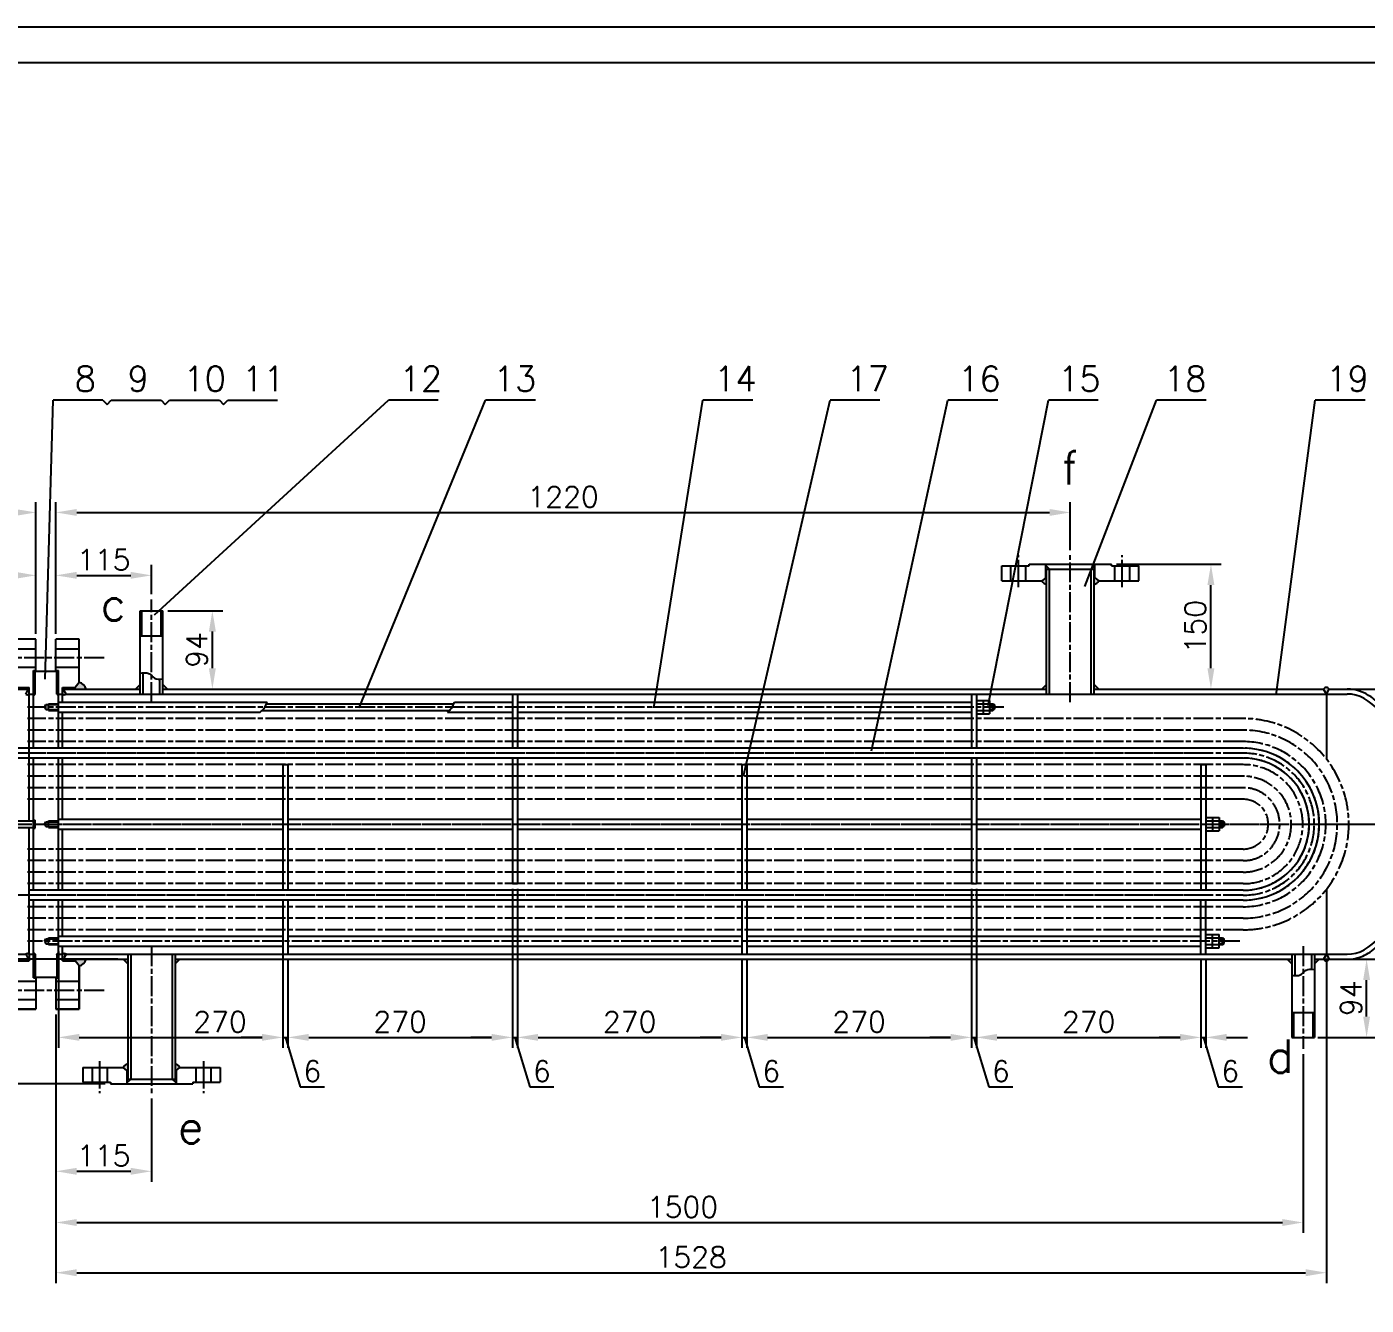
# Model space of a CAD drawing. Header units: millimetres. Extents: x 2215 to 13516, y 3399 to 7964.
# Drawn here: x 3057 to 4668, y 6427 to 7964 of the extents above; entities that cross this region are included whole.
import ezdxf

# ---------------------------------------------------------------- set-up
doc = ezdxf.new("R2010")
doc.units = ezdxf.units.MM
doc.linetypes.add('ACAD_ISO08W100', pattern=[36, 24, -3, 6, -3])
for name, color, linetype in [('中心线', 1, 'ACAD_ISO08W100'), ('实线', 6, 'Continuous'), ('文本', 4, 'Continuous'), ('标注', 3, 'Continuous')]:
    doc.layers.add(name, color=color, linetype=linetype)
doc.styles.get("Standard").update_dxf_attribs({"font": 'txt', "bigfont": 'gbcbig.shx'})
doc.dimstyles.new('ISO-25', dxfattribs={"dimtxt": 2.5, "dimasz": 2.5, "dimexe": 1.25, "dimexo": 0.625, "dimtad": 1, "dimtxsty": 'Standard', "dimcen": 2.5, "dimadec": 0, "dimazin": 0, "dimtfac": 1, "dimtmove": 0, "dimatfit": 3, "dimfxl": 0, "dimarcsym": 0})

# ---------------------------------------------------------------- blocks, each defined once
blk = doc.blocks.new('*D1')
at = {"layer": 'Defpoints', "color": 0}
for p in [(3092.1, 6783), (3207.1, 6682), (3207.1, 6588)]:
    blk.add_point(p, dxfattribs=at)
at = {"layer": '标注', "color": 3, "lineweight": -2}
for p, q in [((3092.1, 6776.7), (3092.1, 6575.5)), ((3207.1, 6675.7), (3207.1, 6575.5)), ((3117.1, 6588), (3182.1, 6588))]:
    blk.add_line(p, q, dxfattribs=at)
at = {"layer": '标注', "color": 3}
for points in [[(3117.1, 6592.1), (3117.1, 6583.8), (3092.1, 6588)], [(3182.1, 6592.1), (3182.1, 6583.8), (3207.1, 6588)]]:
    blk.add_solid(points, dxfattribs=at)
at = {"layer": '标注', "color": 4, "insert": (3149.6, 6606.7), "char_height": 25, "attachment_point": 5}
blk.add_mtext('115', dxfattribs=at)
blk = doc.blocks.new('*D2')
at = {"layer": 'Defpoints', "color": 0}
for p in [(3092.1, 6783), (4592.1, 6735.1), (4592.1, 6526.4)]:
    blk.add_point(p, dxfattribs=at)
at = {"layer": '标注', "color": 3, "lineweight": -2}
for p, q in [((3092.1, 6776.7), (3092.1, 6513.9)), ((4592.1, 6728.8), (4592.1, 6513.9)), ((3117.1, 6526.4), (4567.1, 6526.4))]:
    blk.add_line(p, q, dxfattribs=at)
at = {"layer": '标注', "color": 3}
for points in [[(3117.1, 6530.5), (3117.1, 6522.2), (3092.1, 6526.4)], [(4567.1, 6530.5), (4567.1, 6522.2), (4592.1, 6526.4)]]:
    blk.add_solid(points, dxfattribs=at)
at = {"layer": '标注', "color": 4, "insert": (3845.7, 6545.1), "char_height": 25, "attachment_point": 5}
blk.add_mtext('1500', dxfattribs=at)
blk = doc.blocks.new('*D3')
at = {"layer": 'Defpoints', "color": 0}
for p in [(3207.1, 7304.7), (3207.1, 7275.8), (3092.1, 7228)]:
    blk.add_point(p, dxfattribs=at)
at = {"layer": '标注', "color": 3, "lineweight": -2}
for p, q in [((3092.1, 7234.2), (3092.1, 7317.2)), ((3207.1, 7282.1), (3207.1, 7317.2)), ((3117.1, 7304.7), (3182.1, 7304.7))]:
    blk.add_line(p, q, dxfattribs=at)
at = {"layer": '标注', "color": 3}
for points in [[(3117.1, 7308.9), (3117.1, 7300.6), (3092.1, 7304.7)], [(3182.1, 7308.9), (3182.1, 7300.6), (3207.1, 7304.7)]]:
    blk.add_solid(points, dxfattribs=at)
at = {"layer": '标注', "color": 4, "insert": (3149.6, 7323.5), "char_height": 25, "attachment_point": 5}
blk.add_mtext('115', dxfattribs=at)
blk = doc.blocks.new('*D4')
at = {"layer": 'Defpoints', "color": 0}
for p in [(4312.1, 7380.4), (4312.1, 7329), (3092.1, 7228)]:
    blk.add_point(p, dxfattribs=at)
at = {"layer": '标注', "color": 3, "lineweight": -2}
for p, q in [((3092.1, 7234.2), (3092.1, 7392.9)), ((3117.1, 7380.4), (4287.1, 7380.4)), ((4312.1, 7335.2), (4312.1, 7392.9))]:
    blk.add_line(p, q, dxfattribs=at)
at = {"layer": '标注', "color": 3}
for points in [[(3117.1, 7384.5), (3117.1, 7376.2), (3092.1, 7380.4)], [(4287.1, 7384.5), (4287.1, 7376.2), (4312.1, 7380.4)]]:
    blk.add_solid(points, dxfattribs=at)
at = {"layer": '标注', "color": 4, "insert": (3702.1, 7399.1), "char_height": 25, "attachment_point": 5}
blk.add_mtext('1220', dxfattribs=at)
blk = doc.blocks.new('*D5')
at = {"layer": 'Defpoints', "color": 0}
for p in [(4620.1, 6849), (3092.1, 6776.7), (4620.1, 6466)]:
    blk.add_point(p, dxfattribs=at)
at = {"layer": '标注', "color": 3, "lineweight": -2}
for p, q in [((4620.1, 6842.7), (4620.1, 6453.5)), ((3092.1, 6770.5), (3092.1, 6453.5)), ((3117.1, 6466), (4595.1, 6466))]:
    blk.add_line(p, q, dxfattribs=at)
at = {"layer": '标注', "color": 3}
for points in [[(3117.1, 6470.2), (3117.1, 6461.8), (3092.1, 6466)], [(4595.1, 6470.2), (4595.1, 6461.8), (4620.1, 6466)]]:
    blk.add_solid(points, dxfattribs=at)
at = {"layer": '标注', "color": 4, "insert": (3856.1, 6484.8), "char_height": 25, "attachment_point": 5}
blk.add_mtext('1528', dxfattribs=at)
blk = doc.blocks.new('*D6')
at = {"layer": 'Defpoints', "color": 0}
for p in [(3095.1, 6858.6), (3365.1, 6858.6), (3365.1, 6749)]:
    blk.add_point(p, dxfattribs=at)
at = {"layer": '标注', "color": 3, "lineweight": -2}
for p, q in [((3095.1, 6852.4), (3095.1, 6736.5)), ((3365.1, 6852.4), (3365.1, 6736.5)), ((3120.1, 6749), (3340.1, 6749))]:
    blk.add_line(p, q, dxfattribs=at)
at = {"layer": '标注', "color": 3}
for points in [[(3120.1, 6753.2), (3120.1, 6744.9), (3095.1, 6749)], [(3340.1, 6753.2), (3340.1, 6744.9), (3365.1, 6749)]]:
    blk.add_solid(points, dxfattribs=at)
at = {"layer": '标注', "color": 4, "insert": (3289.4, 6767.8), "char_height": 25, "attachment_point": 5}
blk.add_mtext('270', dxfattribs=at)
blk = doc.blocks.new('*D7')
at = {"layer": 'Defpoints', "color": 0}
for p in [(3365.1, 6858.6), (3371.1, 6849), (3371.1, 6749)]:
    blk.add_point(p, dxfattribs=at)
at = {"layer": '标注', "color": 3, "lineweight": -2}
for p, q in [((3365.1, 6852.4), (3365.1, 6736.5)), ((3371.1, 6842.7), (3371.1, 6736.5)), ((3340.1, 6749), (3315.1, 6749)), ((3365.1, 6749), (3371.1, 6749)), ((3365.1, 6749), (3371.1, 6749)), ((3368.1, 6749), (3385.9, 6689.7)), ((3396.1, 6749), (3421.1, 6749)), ((3385.9, 6689.7), (3415.1, 6689.7))]:
    blk.add_line(p, q, dxfattribs=at)
at = {"layer": '标注', "color": 3}
for points in [[(3340.1, 6753.2), (3340.1, 6744.9), (3365.1, 6749)], [(3396.1, 6753.2), (3396.1, 6744.9), (3371.1, 6749)]]:
    blk.add_solid(points, dxfattribs=at)
at = {"layer": '标注', "color": 4, "insert": (3400.5, 6708.4), "char_height": 25, "attachment_point": 5}
blk.add_mtext('6', dxfattribs=at)
blk = doc.blocks.new('*D8')
at = {"layer": 'Defpoints', "color": 0}
for p in [(3641.1, 6933.9), (3371.1, 6849), (3641.1, 6749)]:
    blk.add_point(p, dxfattribs=at)
at = {"layer": '标注', "color": 3, "lineweight": -2}
for p, q in [((3641.1, 6927.7), (3641.1, 6736.5)), ((3371.1, 6842.7), (3371.1, 6736.5)), ((3396.1, 6749), (3616.1, 6749))]:
    blk.add_line(p, q, dxfattribs=at)
at = {"layer": '标注', "color": 3}
for points in [[(3396.1, 6753.2), (3396.1, 6744.9), (3371.1, 6749)], [(3616.1, 6753.2), (3616.1, 6744.9), (3641.1, 6749)]]:
    blk.add_solid(points, dxfattribs=at)
at = {"layer": '标注', "color": 4, "insert": (3506.1, 6767.8), "char_height": 25, "attachment_point": 5}
blk.add_mtext('270', dxfattribs=at)
blk = doc.blocks.new('*D9')
at = {"layer": 'Defpoints', "color": 0}
for p in [(3641.1, 6933.9), (3647.1, 6933.9), (3647.1, 6749)]:
    blk.add_point(p, dxfattribs=at)
at = {"layer": '标注', "color": 3, "lineweight": -2}
for p, q in [((3641.1, 6927.7), (3641.1, 6736.5)), ((3647.1, 6927.7), (3647.1, 6736.5)), ((3616.1, 6749), (3591.1, 6749)), ((3641.1, 6749), (3647.1, 6749)), ((3641.1, 6749), (3647.1, 6749)), ((3644.1, 6749), (3661.9, 6689.7)), ((3672.1, 6749), (3697.1, 6749)), ((3661.9, 6689.7), (3691.1, 6689.7))]:
    blk.add_line(p, q, dxfattribs=at)
at = {"layer": '标注', "color": 3}
for points in [[(3616.1, 6753.2), (3616.1, 6744.9), (3641.1, 6749)], [(3672.1, 6753.2), (3672.1, 6744.9), (3647.1, 6749)]]:
    blk.add_solid(points, dxfattribs=at)
at = {"layer": '标注', "color": 4, "insert": (3676.5, 6708.4), "char_height": 25, "attachment_point": 5}
blk.add_mtext('6', dxfattribs=at)
blk = doc.blocks.new('*D10')
at = {"layer": 'Defpoints', "color": 0}
for p in [(3647.1, 6933.9), (3917.1, 6849), (3917.1, 6749)]:
    blk.add_point(p, dxfattribs=at)
at = {"layer": '标注', "color": 3, "lineweight": -2}
for p, q in [((3647.1, 6927.7), (3647.1, 6736.5)), ((3917.1, 6842.7), (3917.1, 6736.5)), ((3672.1, 6749), (3892.1, 6749))]:
    blk.add_line(p, q, dxfattribs=at)
at = {"layer": '标注', "color": 3}
for points in [[(3672.1, 6753.2), (3672.1, 6744.9), (3647.1, 6749)], [(3892.1, 6753.2), (3892.1, 6744.9), (3917.1, 6749)]]:
    blk.add_solid(points, dxfattribs=at)
at = {"layer": '标注', "color": 4, "insert": (3782.1, 6767.8), "char_height": 25, "attachment_point": 5}
blk.add_mtext('270', dxfattribs=at)
blk = doc.blocks.new('*D11')
at = {"layer": 'Defpoints', "color": 0}
for p in [(3917.1, 6849), (3923.1, 6849), (3923.1, 6749)]:
    blk.add_point(p, dxfattribs=at)
at = {"layer": '标注', "color": 3, "lineweight": -2}
for p, q in [((3917.1, 6842.7), (3917.1, 6736.5)), ((3923.1, 6842.7), (3923.1, 6736.5)), ((3892.1, 6749), (3867.1, 6749)), ((3917.1, 6749), (3923.1, 6749)), ((3917.1, 6749), (3923.1, 6749)), ((3920.1, 6749), (3937.9, 6689.7)), ((3948.1, 6749), (3973.1, 6749)), ((3937.9, 6689.7), (3967.1, 6689.7))]:
    blk.add_line(p, q, dxfattribs=at)
at = {"layer": '标注', "color": 3}
for points in [[(3892.1, 6753.2), (3892.1, 6744.9), (3917.1, 6749)], [(3948.1, 6753.2), (3948.1, 6744.9), (3923.1, 6749)]]:
    blk.add_solid(points, dxfattribs=at)
at = {"layer": '标注', "color": 4, "insert": (3952.5, 6708.4), "char_height": 25, "attachment_point": 5}
blk.add_mtext('6', dxfattribs=at)
blk = doc.blocks.new('*D12')
at = {"layer": 'Defpoints', "color": 0}
for p in [(4193.1, 6933.9), (3923.1, 6849), (4193.1, 6749)]:
    blk.add_point(p, dxfattribs=at)
at = {"layer": '标注', "color": 3, "lineweight": -2}
for p, q in [((4193.1, 6927.7), (4193.1, 6736.5)), ((3923.1, 6842.7), (3923.1, 6736.5)), ((3948.1, 6749), (4168.1, 6749))]:
    blk.add_line(p, q, dxfattribs=at)
at = {"layer": '标注', "color": 3}
for points in [[(3948.1, 6753.2), (3948.1, 6744.9), (3923.1, 6749)], [(4168.1, 6753.2), (4168.1, 6744.9), (4193.1, 6749)]]:
    blk.add_solid(points, dxfattribs=at)
at = {"layer": '标注', "color": 4, "insert": (4058.1, 6767.8), "char_height": 25, "attachment_point": 5}
blk.add_mtext('270', dxfattribs=at)
blk = doc.blocks.new('*D13')
at = {"layer": 'Defpoints', "color": 0}
for p in [(4193.1, 6933.9), (4199.1, 6933.9), (4199.1, 6749)]:
    blk.add_point(p, dxfattribs=at)
at = {"layer": '标注', "color": 3, "lineweight": -2}
for p, q in [((4193.1, 6927.7), (4193.1, 6736.5)), ((4199.1, 6927.7), (4199.1, 6736.5)), ((4168.1, 6749), (4143.1, 6749)), ((4193.1, 6749), (4199.1, 6749)), ((4193.1, 6749), (4199.1, 6749)), ((4196.1, 6749), (4213.9, 6689.7)), ((4224.1, 6749), (4249.1, 6749)), ((4213.9, 6689.7), (4243.1, 6689.7))]:
    blk.add_line(p, q, dxfattribs=at)
at = {"layer": '标注', "color": 3}
for points in [[(4168.1, 6753.2), (4168.1, 6744.9), (4193.1, 6749)], [(4224.1, 6753.2), (4224.1, 6744.9), (4199.1, 6749)]]:
    blk.add_solid(points, dxfattribs=at)
at = {"layer": '标注', "color": 4, "insert": (4228.5, 6708.4), "char_height": 25, "attachment_point": 5}
blk.add_mtext('6', dxfattribs=at)
blk = doc.blocks.new('*D14')
at = {"layer": 'Defpoints', "color": 0}
for p in [(4199.1, 6933.9), (4469.1, 6849), (4469.1, 6749)]:
    blk.add_point(p, dxfattribs=at)
at = {"layer": '标注', "color": 3, "lineweight": -2}
for p, q in [((4199.1, 6927.7), (4199.1, 6736.5)), ((4469.1, 6842.7), (4469.1, 6736.5)), ((4224.1, 6749), (4444.1, 6749))]:
    blk.add_line(p, q, dxfattribs=at)
at = {"layer": '标注', "color": 3}
for points in [[(4224.1, 6753.2), (4224.1, 6744.9), (4199.1, 6749)], [(4444.1, 6753.2), (4444.1, 6744.9), (4469.1, 6749)]]:
    blk.add_solid(points, dxfattribs=at)
at = {"layer": '标注', "color": 4, "insert": (4334.1, 6767.8), "char_height": 25, "attachment_point": 5}
blk.add_mtext('270', dxfattribs=at)
blk = doc.blocks.new('*D15')
at = {"layer": 'Defpoints', "color": 0}
for p in [(4469.1, 6849), (4475.1, 6849), (4475.1, 6749)]:
    blk.add_point(p, dxfattribs=at)
at = {"layer": '标注', "color": 3, "lineweight": -2}
for p, q in [((4469.1, 6842.7), (4469.1, 6736.5)), ((4475.1, 6842.7), (4475.1, 6736.5)), ((4444.1, 6749), (4419.1, 6749)), ((4469.1, 6749), (4475.1, 6749)), ((4469.1, 6749), (4475.1, 6749)), ((4472.1, 6749), (4489.9, 6689.7)), ((4500.1, 6749), (4525.1, 6749)), ((4489.9, 6689.7), (4519.1, 6689.7))]:
    blk.add_line(p, q, dxfattribs=at)
at = {"layer": '标注', "color": 3}
for points in [[(4444.1, 6753.2), (4444.1, 6744.9), (4469.1, 6749)], [(4500.1, 6753.2), (4500.1, 6744.9), (4475.1, 6749)]]:
    blk.add_solid(points, dxfattribs=at)
at = {"layer": '标注', "color": 4, "insert": (4504.5, 6708.4), "char_height": 25, "attachment_point": 5}
blk.add_mtext('6', dxfattribs=at)
blk = doc.blocks.new('*D16')
at = {"layer": 'Defpoints', "color": 0}
for p in [(4361.6, 7318), (4481.2, 7318), (4340.6, 7168)]:
    blk.add_point(p, dxfattribs=at)
at = {"layer": '标注', "color": 3, "lineweight": -2}
for p, q in [((4367.8, 7318), (4493.7, 7318)), ((4481.2, 7193), (4481.2, 7293)), ((4346.8, 7168), (4493.7, 7168))]:
    blk.add_line(p, q, dxfattribs=at)
at = {"layer": '标注', "color": 3}
for points in [[(4477, 7293), (4485.4, 7293), (4481.2, 7318)], [(4477, 7193), (4485.4, 7193), (4481.2, 7168)]]:
    blk.add_solid(points, dxfattribs=at)
at = {"layer": '标注', "color": 4, "insert": (4462.4, 7243), "char_height": 25, "attachment_point": 5, "rotation": 90}
blk.add_mtext('150', dxfattribs=at)
blk = doc.blocks.new('*D17')
at = {"layer": 'Defpoints', "color": 0}
for p in [(3172.9, 6843), (3018, 6693), (3157.6, 6693)]:
    blk.add_point(p, dxfattribs=at)
at = {"layer": '标注', "color": 3, "lineweight": -2}
for p, q in [((3166.7, 6843), (3005.5, 6843)), ((3018, 6818), (3018, 6718)), ((3151.3, 6693), (3005.5, 6693))]:
    blk.add_line(p, q, dxfattribs=at)
at = {"layer": '标注', "color": 3}
for points in [[(3013.9, 6818), (3022.2, 6818), (3018, 6843)], [(3013.9, 6718), (3022.2, 6718), (3018, 6693)]]:
    blk.add_solid(points, dxfattribs=at)
at = {"layer": '标注', "color": 4, "insert": (2999.3, 6768), "char_height": 25, "attachment_point": 5, "rotation": 90}
blk.add_mtext('150', dxfattribs=at)
blk = doc.blocks.new('*D18')
at = {"layer": 'Defpoints', "color": 0}
for p in [(3220.6, 7262), (3280.3, 7262), (3220.6, 7168)]:
    blk.add_point(p, dxfattribs=at)
at = {"layer": '标注', "color": 3, "lineweight": -2}
for p, q in [((3226.8, 7262), (3292.8, 7262)), ((3280.3, 7193), (3280.3, 7237)), ((3226.8, 7168), (3292.8, 7168))]:
    blk.add_line(p, q, dxfattribs=at)
at = {"layer": '标注', "color": 3}
for points in [[(3276.1, 7237), (3284.5, 7237), (3280.3, 7262)], [(3276.1, 7193), (3284.5, 7193), (3280.3, 7168)]]:
    blk.add_solid(points, dxfattribs=at)
at = {"layer": '标注', "color": 4, "insert": (3261.5, 7215), "char_height": 25, "attachment_point": 5, "rotation": 90}
blk.add_mtext('94', dxfattribs=at)
blk = doc.blocks.new('*D19')
at = {"layer": 'Defpoints', "color": 0}
for p in [(4611.2, 6843), (4668.4, 6843), (4603.6, 6749)]:
    blk.add_point(p, dxfattribs=at)
at = {"layer": '标注', "color": 3, "lineweight": -2}
for p, q in [((4617.5, 6843), (4680.9, 6843)), ((4668.4, 6774), (4668.4, 6818)), ((4609.8, 6749), (4680.9, 6749))]:
    blk.add_line(p, q, dxfattribs=at)
at = {"layer": '标注', "color": 3}
for points in [[(4664.3, 6818), (4672.6, 6818), (4668.4, 6843)], [(4664.3, 6774), (4672.6, 6774), (4668.4, 6749)]]:
    blk.add_solid(points, dxfattribs=at)
at = {"layer": '标注', "color": 4, "insert": (4649.7, 6796), "char_height": 25, "attachment_point": 5, "rotation": 90}
blk.add_mtext('94', dxfattribs=at)
blk = doc.blocks.new('*D20')
at = {"layer": 'Defpoints', "color": 0}
for p in [(2960.1, 7304.7), (3068.1, 7228), (2960.1, 7168)]:
    blk.add_point(p, dxfattribs=at)
at = {"layer": '标注', "color": 3, "lineweight": -2}
for p, q in [((2960.1, 7174.2), (2960.1, 7317.2)), ((3068.1, 7234.2), (3068.1, 7317.2)), ((3043.1, 7304.7), (2985.1, 7304.7))]:
    blk.add_line(p, q, dxfattribs=at)
at = {"layer": '标注', "color": 3}
for points in [[(2985.1, 7308.9), (2985.1, 7300.6), (2960.1, 7304.7)], [(3043.1, 7308.9), (3043.1, 7300.6), (3068.1, 7304.7)]]:
    blk.add_solid(points, dxfattribs=at)
at = {"layer": '标注', "color": 4, "insert": (3014.1, 7323.5), "char_height": 25, "attachment_point": 5}
blk.add_mtext('108', dxfattribs=at)
blk = doc.blocks.new('*D21')
at = {"layer": 'Defpoints', "color": 0}
for p in [(2860.1, 7380.4), (3068.1, 7228), (2860.1, 7145)]:
    blk.add_point(p, dxfattribs=at)
at = {"layer": '标注', "color": 3, "lineweight": -2}
for p, q in [((2860.1, 7151.2), (2860.1, 7392.9)), ((3043.1, 7380.4), (2885.1, 7380.4)), ((3068.1, 7234.2), (3068.1, 7392.9))]:
    blk.add_line(p, q, dxfattribs=at)
at = {"layer": '标注', "color": 3}
for points in [[(2885.1, 7384.5), (2885.1, 7376.2), (2860.1, 7380.4)], [(3043.1, 7384.5), (3043.1, 7376.2), (3068.1, 7380.4)]]:
    blk.add_solid(points, dxfattribs=at)
at = {"layer": '标注', "color": 4, "insert": (2964.1, 7399.1), "char_height": 25, "attachment_point": 5}
blk.add_mtext('208', dxfattribs=at)
blk = doc.blocks.new('*D24')
at = {"layer": 'Defpoints', "color": 0}
for p in [(4616.6, 7168), (4839, 7168), (4616.6, 6843)]:
    blk.add_point(p, dxfattribs=at)
at = {"layer": '标注', "color": 3, "lineweight": -2}
for p, q in [((4622.9, 7168), (4851.5, 7168)), ((4839, 6868), (4839, 7143)), ((4622.9, 6843), (4851.5, 6843))]:
    blk.add_line(p, q, dxfattribs=at)
at = {"layer": '标注', "color": 3}
for points in [[(4834.8, 7143), (4843.1, 7143), (4839, 7168)], [(4834.8, 6868), (4843.1, 6868), (4839, 6843)]]:
    blk.add_solid(points, dxfattribs=at)
at = {"layer": '标注', "color": 4, "insert": (4820.2, 7005.5), "char_height": 25, "attachment_point": 5, "rotation": 90}
blk.add_mtext('%%c325x6', dxfattribs=at)

msp = doc.modelspace()

# ---------------------------------------------------------------- hatches: boundary and pattern name
at = {"layer": '实线'}
h = msp.add_hatch(color=7, dxfattribs=at)
h.paths.add_polyline_path([(4282.586, 7316.47), (4282.586, 7311.97), (4287.086, 7311.97)])
h.paths.add_polyline_path([(4341.586, 7316.47), (4337.086, 7311.97), (4341.586, 7311.97)])
h = msp.add_hatch(color=7, dxfattribs=at)
h.paths.add_polyline_path([(4283.586, 7301.887), (4282.586, 7301.887), (4277.919, 7297.97, 0.21953224), (4283.586, 7293.784)])
h.paths.add_polyline_path([(4340.586, 7293.784, 0.21953224), (4346.254, 7297.97), (4341.586, 7301.887), (4340.586, 7301.887)])
h = msp.add_hatch(dxfattribs=at)
h.set_pattern_fill('ANSI37', style=0)
h.set_pattern_definition([(45, (-1107.143, 5103.0315), (-2.245064, 2.245064), []), (135, (-1107.143, 5103.0315), (-2.245064, -2.245064), [])])
h.paths.add_polyline_path([(3067.086, 7189.47), (3065.086, 7189.47), (3065.086, 7161.97), (3067.086, 7161.97)])
h.paths.add_polyline_path([(3095.086, 7189.47), (3093.086, 7189.47), (3093.086, 7161.97), (3095.086, 7161.97)])
h = msp.add_hatch(color=7, dxfattribs=at)
h.paths.add_polyline_path([(3040.086, 7175.929, 0.27644469), (3031.545, 7167.97), (3045.086, 7167.97), (3045.086, 7169.97)])
h.paths.add_polyline_path([(3128.628, 7167.97, 0.27644469), (3120.086, 7175.929), (3115.086, 7169.97), (3115.086, 7167.97)])
h.paths.add_polyline_path([(3040.086, 6835.012), (3045.086, 6840.97), (3045.086, 6842.97), (3031.545, 6842.97, 0.27644469)])
h.paths.add_polyline_path([(3115.086, 6842.97), (3115.086, 6840.97), (3120.086, 6835.012, 0.27644469), (3128.628, 6842.97)])
h = msp.add_hatch(color=7, dxfattribs=at)
h.paths.add_polyline_path([(3187.93, 7167.97), (3193.586, 7167.97), (3193.586, 7173.627)])
h.paths.add_polyline_path([(3226.243, 7167.97), (3220.586, 7173.627), (3220.586, 7167.97)])
h = msp.add_hatch(color=7, dxfattribs=at)
h.paths.add_polyline_path([(4283.586, 7167.97), (4277.93, 7167.97), (4283.586, 7173.627)])
h.paths.add_polyline_path([(4346.243, 7167.97), (4340.586, 7167.97), (4340.586, 7173.627)])
h = msp.add_hatch(color=7, dxfattribs=at)
h.paths.add_polyline_path([(4623.55, 7167.97), (4623.311, 7167.97, 0.56477012), (4616.622, 7167.97), (4620.086, 7161.97)])
h.paths.add_polyline_path([(4620.086, 6848.97), (4616.622, 6842.97, 0.58529283), (4623.429, 6843.181)])
h = msp.add_hatch(color=7, dxfattribs=at)
h.paths.add_polyline_path([(3060.086, 7167.97), (3058.086, 7167.97), (3058.086, 7165.97), (3055.777, 7161.97, 0.4280202), (3060.086, 7161.97)])
h.paths.add_polyline_path([(3102.086, 7165.97), (3102.086, 7167.97), (3100.086, 7167.97), (3100.086, 7161.97, 0.42585513), (3104.396, 7161.97)])
h = msp.add_hatch(dxfattribs=at)
h.set_pattern_fill('ANSI37', scale=0.5, style=0)
h.paths.add_polyline_path([(3067.086, 7010.47), (3065.086, 7010.47), (3065.086, 7005.47), (3067.086, 7005.47)])
h.paths.add_polyline_path([(3067.086, 7010.47), (3065.086, 7010.47), (3065.086, 7005.47), (3067.086, 7005.47)])
h.paths.add_polyline_path([(3067.086, 7005.47), (3065.086, 7005.47), (3065.086, 7001.47), (3065.086, 7000.47), (3067.086, 7000.47)])
h = msp.add_hatch(dxfattribs=at)
h.set_pattern_fill('ANSI37', scale=0.5, style=0)
h.paths.add_polyline_path([(3067.086, 7010.47), (3065.086, 7010.47), (3065.086, 7005.47), (3067.086, 7005.47)])
h = msp.add_hatch(color=7, dxfattribs=at)
h.paths.add_polyline_path([(3060.086, 6842.97), (3058.086, 6842.97), (3058.086, 6844.97), (3055.777, 6848.97, -0.4280202), (3060.086, 6848.97)])
h.paths.add_polyline_path([(3102.086, 6844.97), (3102.086, 6842.97), (3100.086, 6842.97), (3100.086, 6848.97, -0.42585513), (3104.396, 6848.97)])
h = msp.add_hatch(dxfattribs=at)
h.set_pattern_fill('ANSI37', style=0)
h.set_pattern_definition([(315, (-1107.143, 8907.9095), (-2.245064, -2.245064), []), (225, (-1107.143, 8907.9095), (-2.245064, 2.245064), [])])
h.paths.add_polyline_path([(3067.086, 6821.47), (3065.086, 6821.47), (3065.086, 6848.97), (3067.086, 6848.97)])
h.paths.add_polyline_path([(3095.086, 6821.47), (3093.086, 6821.47), (3093.086, 6848.97), (3095.086, 6848.97)])
h = msp.add_hatch(color=7, dxfattribs=at)
h.paths.add_polyline_path([(3178.586, 6837.314), (3178.586, 6842.97), (3172.93, 6842.97)])
h.paths.add_polyline_path([(3235.586, 6837.314), (3241.243, 6842.97), (3235.586, 6842.97)])
h = msp.add_hatch(color=7, dxfattribs=at)
h.paths.add_polyline_path([(4578.586, 6837.314), (4572.93, 6842.97), (4578.586, 6842.97)])
h.paths.add_polyline_path([(4605.586, 6837.314), (4605.586, 6842.97), (4611.243, 6842.97)])
h = msp.add_hatch(color=7, dxfattribs=at)
h.paths.add_polyline_path([(3178.586, 6717.157, 0.21953224), (3172.919, 6712.97), (3177.586, 6709.054), (3178.586, 6709.054)])
h.paths.add_polyline_path([(3235.586, 6717.157), (3235.586, 6709.054), (3236.586, 6709.054), (3241.254, 6712.97, 0.21953224)])
h = msp.add_hatch(color=7, dxfattribs=at)
h.paths.add_polyline_path([(3182.086, 6698.97), (3177.586, 6698.97), (3177.586, 6694.47)])
h.paths.add_polyline_path([(3236.586, 6698.97), (3232.086, 6698.97), (3236.586, 6694.47)])

# ---------------------------------------------------------------- linework, layer by layer
at = {"layer": '中心线', "color": 7}
for p, q in [((4249.586, 7290.406), (4249.586, 7328.954)), ((4312.086, 7152.33), (4312.086, 7328.954)), ((4374.586, 7290.406), (4374.586, 7328.954)), ((3207.086, 7152.33), (3207.086, 7275.848)), ((3150.121, 7205.47), (3007.822, 7205.47)), ((4232.062, 7146.33), (3058.086, 7146.33)), ((4520.086, 7132.47), (3058.086, 7132.47)), ((4520.086, 7118.61), (3058.086, 7118.61)), ((4520.086, 7118.61), (3058.086, 7118.61)), ((4520.086, 7104.75), (3058.086, 7104.75)), ((4473.122, 7090.89), (3011.122, 7090.89)), ((4520.086, 7090.89), (3058.086, 7090.89)), ((4520.086, 7077.03), (3058.086, 7077.03)), ((4520.086, 7063.17), (3058.086, 7063.17)), ((4520.086, 7049.31), (3058.086, 7049.31)), ((4520.086, 7035.45), (3058.086, 7035.45)), ((2884.094, 7005.47), (4725.552, 7005.47)), ((2931.058, 7005.47), (4772.516, 7005.47)), ((4520.086, 6975.49), (3058.086, 6975.49)), ((4520.086, 6961.63), (3058.086, 6961.63)), ((4520.086, 6947.77), (3058.086, 6947.77)), ((4520.086, 6947.77), (3058.086, 6947.77)), ((4520.086, 6933.91), (3058.086, 6933.91)), ((4473.122, 6920.05), (3011.122, 6920.05)), ((4520.086, 6920.05), (3058.086, 6920.05)), ((4520.086, 6906.19), (3058.086, 6906.19)), ((4520.086, 6906.19), (3058.086, 6906.19)), ((4520.086, 6892.33), (3058.086, 6892.33)), ((4520.086, 6892.33), (3058.086, 6892.33)), ((4520.086, 6878.47), (3058.086, 6878.47)), ((4516.044, 6864.61), (3058.086, 6864.61)), ((3207.086, 6858.61), (3207.086, 6681.987)), ((4592.086, 6858.61), (4592.086, 6735.093)), ((3150.121, 6805.47), (3007.822, 6805.47)), ((3144.586, 6720.535), (3144.586, 6681.987)), ((3269.586, 6720.535), (3269.586, 6681.987))]:
    msp.add_line(p, q, dxfattribs=at)
for radius in [127, 113.14, 99.28, 91.42, 85.42, 79.42, 71.56, 57.7, 43.84, 29.98]:
    msp.add_arc((4520.086, 7005.47), radius, 270, 90, dxfattribs=at)
at = {"layer": '实线', "color": 7}
for p, q in [((4229.586, 7315.97), (4262.586, 7315.97)), ((4229.586, 7297.97), (4229.586, 7315.97)), ((4240.586, 7297.97), (4240.586, 7315.97)), ((4258.586, 7297.97), (4258.586, 7315.97)), ((4262.586, 7317.97), (4361.586, 7317.97)), ((4262.586, 7315.97), (4262.586, 7317.97)), ((4282.586, 7301.887), (4282.586, 7317.97)), ((4282.586, 7316.47), (4287.086, 7311.97)), ((4341.586, 7316.47), (4337.086, 7311.97)), ((4341.586, 7301.887), (4341.586, 7317.97)), ((4361.586, 7315.97), (4361.586, 7317.97)), ((4361.586, 7315.97), (4394.586, 7315.97)), ((4365.586, 7297.97), (4365.586, 7315.97)), ((4383.586, 7297.97), (4383.586, 7315.97)), ((4394.586, 7297.97), (4394.586, 7315.97)), ((4229.586, 7297.97), (4277.919, 7297.97)), ((4282.586, 7301.887), (4277.919, 7297.97)), ((4282.586, 7311.97), (4341.586, 7311.97)), ((4282.586, 7301.887), (4283.586, 7301.887)), ((4283.586, 7161.97), (4283.586, 7311.97)), ((4287.086, 7161.97), (4287.086, 7311.97)), ((4337.086, 7161.97), (4337.086, 7311.97)), ((4340.586, 7161.97), (4340.586, 7311.97)), ((4341.586, 7301.887), (4340.586, 7301.887)), ((4341.586, 7301.887), (4346.254, 7297.97)), ((4346.254, 7297.97), (4394.586, 7297.97)), ((3193.586, 7161.97), (3193.586, 7261.97)), ((3193.586, 7261.97), (3220.586, 7261.97)), ((3195.586, 7231.97), (3195.586, 7261.97)), ((3218.586, 7231.97), (3218.586, 7261.97)), ((3220.586, 7161.97), (3220.586, 7261.97)), ((3068.086, 7227.97), (3040.086, 7227.97)), ((3068.086, 7189.47), (3068.086, 7227.97)), ((3092.086, 7189.47), (3092.086, 7227.97)), ((3120.086, 7227.97), (3092.086, 7227.97)), ((3120.086, 7175.929), (3120.086, 7227.97)), ((3193.586, 7231.97), (3220.586, 7231.97)), ((3040.086, 7216.47), (3068.086, 7216.47)), ((3092.086, 7216.47), (3120.086, 7216.47)), ((3040.086, 7194.47), (3068.086, 7194.47)), ((3065.086, 7190.47), (3068.086, 7190.47)), ((3065.086, 7096.89), (3065.086, 7190.47)), ((3065.086, 7189.47), (3095.086, 7189.47)), ((3067.086, 7161.97), (3067.086, 7189.47)), ((3092.086, 7194.47), (3120.086, 7194.47)), ((3092.086, 7190.47), (3095.086, 7190.47)), ((3093.086, 7161.97), (3093.086, 7189.47)), ((3095.086, 7096.89), (3095.086, 7190.47)), ((3197.086, 7161.97), (3197.086, 7187.467)), ((3045.086, 7169.97), (3060.086, 7169.97)), ((3060.086, 7009.47), (3060.086, 7169.97)), ((3100.086, 7169.97), (3115.086, 7169.97)), ((3100.086, 7152.33), (3100.086, 7169.97)), ((3120.086, 7175.929), (3115.086, 7169.97)), ((3115.086, 7167.97), (3115.086, 7169.97)), ((3115.086, 7167.97), (3115.086, 7169.97)), ((3187.93, 7167.97), (3193.586, 7173.627)), ((3217.086, 7161.97), (3217.086, 7179.659)), ((3226.243, 7167.97), (3220.586, 7173.627)), ((4277.93, 7167.97), (4283.586, 7173.627)), ((4346.243, 7167.97), (4340.586, 7173.627)), ((2960.086, 7167.97), (3060.086, 7167.97)), ((3055.777, 7161.97), (3058.086, 7165.97)), ((3058.086, 7165.97), (3058.086, 7167.97)), ((3060.086, 7161.97), (3067.086, 7161.97)), ((3065.086, 7159.97), (3067.086, 7161.97)), ((3093.086, 7161.97), (3100.086, 7161.97)), ((3093.086, 7161.97), (3095.086, 7159.97)), ((3095.086, 7152.33), (3346.019, 7152.33)), ((3100.086, 7167.97), (3193.586, 7167.97)), ((3102.086, 7165.97), (3102.086, 7167.97)), ((3104.396, 7161.97), (3102.086, 7165.97)), ((3104.396, 7161.97), (4645.086, 7161.97)), ((3220.586, 7167.97), (4283.586, 7167.97)), ((3571.549, 7152.33), (3641.086, 7152.33)), ((3641.086, 7161.97), (3641.086, 7096.89)), ((3647.086, 7161.97), (3647.086, 7096.89)), ((3647.086, 7152.33), (4193.086, 7152.33)), ((4193.086, 7161.97), (4193.086, 7096.89)), ((4199.086, 7161.97), (4199.086, 7096.89)), ((4199.086, 7154.33), (4215.086, 7154.33)), ((4207.086, 7154.33), (4207.086, 7138.33)), ((4215.086, 7154.33), (4215.086, 7138.33)), ((4340.586, 7167.97), (4616.622, 7167.97)), ((4620.086, 7161.97), (4616.622, 7167.97)), ((4620.086, 7161.97), (4623.55, 7167.97)), ((4620.086, 7161.97), (4620.086, 7083.758)), ((4623.311, 7167.97), (4645.086, 7167.97)), ((3078.354, 7146.33), (3080.086, 7149.33)), ((3078.354, 7146.33), (3080.086, 7143.33)), ((3080.086, 7143.33), (3080.086, 7149.33)), ((3080.086, 7149.33), (3095.086, 7149.33)), ((3080.086, 7143.33), (3095.086, 7143.33)), ((3083.086, 7142.33), (3083.086, 7150.33)), ((3083.086, 7150.33), (3095.086, 7150.33)), ((3083.086, 7142.33), (3095.086, 7142.33)), ((3095.086, 7142.33), (3095.086, 7150.33)), ((3095.086, 7140.33), (3337.952, 7140.33)), ((3100.086, 7096.89), (3100.086, 7140.33)), ((3100.086, 7096.89), (3100.086, 7140.33)), ((3340.25, 7142.33), (3565.485, 7142.33)), ((3345.283, 7150.33), (3570.791, 7150.33)), ((3563.065, 7140.33), (3641.086, 7140.33)), ((3647.086, 7140.33), (4193.086, 7140.33)), ((4199.086, 7150.33), (4219.086, 7150.33)), ((4199.086, 7142.33), (4219.086, 7142.33)), ((4199.086, 7138.33), (4215.086, 7138.33)), ((4215.086, 7148.83), (4221.086, 7148.83)), ((4215.086, 7143.83), (4221.086, 7143.83)), ((4219.086, 7150.33), (4219.086, 7142.33)), ((4219.086, 7150.33), (4221.086, 7148.83)), ((4219.086, 7142.33), (4221.086, 7143.83)), ((4221.086, 7148.83), (4221.086, 7143.83)), ((4473.122, 7096.89), (3013.122, 7096.89)), ((4520.086, 7096.89), (3060.086, 7096.89)), ((4473.122, 7084.89), (3013.122, 7084.89)), ((4520.086, 7084.89), (3060.086, 7084.89)), ((3065.086, 7001.47), (3065.086, 7084.89)), ((3095.086, 6926.05), (3095.086, 7084.89)), ((3100.086, 7011.47), (3100.086, 7084.89)), ((3365.086, 7077.03), (3365.086, 6926.05)), ((3365.086, 7077.03), (3371.086, 7077.03)), ((3371.086, 7077.03), (3371.086, 6926.05)), ((3641.086, 7084.89), (3641.086, 6933.91)), ((3647.086, 7084.89), (3647.086, 6933.91)), ((3917.086, 7077.03), (3923.086, 7077.03)), ((3917.086, 7077.03), (3917.086, 6926.05)), ((3923.086, 7077.03), (3923.086, 6926.05)), ((4193.086, 7084.89), (4193.086, 6933.91)), ((4199.086, 7084.89), (4199.086, 6933.91)), ((4469.086, 7077.03), (4469.086, 6926.05)), ((4469.086, 7077.03), (4475.086, 7077.03)), ((4475.086, 7077.03), (4475.086, 6926.05)), ((2976.086, 7009.47), (3065.086, 7009.47)), ((3065.086, 7010.47), (3067.086, 7010.47)), ((3067.086, 7000.47), (3067.086, 7010.47)), ((3078.354, 7005.47), (3080.086, 7008.47)), ((3080.086, 7002.47), (3080.086, 7008.47)), ((3080.086, 7008.47), (3095.086, 7008.47)), ((3083.086, 7001.47), (3083.086, 7009.47)), ((3083.086, 7009.47), (3095.086, 7009.47)), ((3095.086, 7011.47), (3365.086, 7011.47)), ((3095.086, 7001.47), (3095.086, 7009.47)), ((3371.086, 7011.47), (3641.086, 7011.47)), ((3647.086, 7011.47), (3917.086, 7011.47)), ((3923.086, 7011.47), (4193.086, 7011.47)), ((4199.086, 7011.47), (4469.086, 7011.47)), ((4475.086, 7013.47), (4491.086, 7013.47)), ((4475.086, 7009.47), (4495.086, 7009.47)), ((4483.086, 7013.47), (4483.086, 6997.47)), ((4491.086, 7013.47), (4491.086, 6997.47)), ((4491.086, 7007.97), (4497.086, 7007.97)), ((4495.086, 7009.47), (4495.086, 7001.47)), ((4495.086, 7009.47), (4497.086, 7007.97)), ((4497.086, 7007.97), (4497.086, 7002.97)), ((2976.086, 7001.47), (3065.086, 7001.47)), ((3060.086, 6848.97), (3060.086, 7001.47)), ((3065.086, 6926.05), (3065.086, 7001.47)), ((3065.086, 7000.47), (3067.086, 7000.47)), ((3078.354, 7005.47), (3080.086, 7002.47)), ((3080.086, 7002.47), (3095.086, 7002.47)), ((3083.086, 7001.47), (3095.086, 7001.47)), ((3095.086, 6999.47), (3365.086, 6999.47)), ((3100.086, 6926.05), (3100.086, 6999.47)), ((3371.086, 6999.47), (3641.086, 6999.47)), ((3647.086, 6999.47), (3917.086, 6999.47)), ((3923.086, 6999.47), (4193.086, 6999.47)), ((4199.086, 6999.47), (4469.086, 6999.47)), ((4475.086, 7001.47), (4495.086, 7001.47)), ((4475.086, 6997.47), (4491.086, 6997.47)), ((4491.086, 7002.97), (4497.086, 7002.97)), ((4495.086, 7001.47), (4497.086, 7002.97)), ((3641.086, 6933.91), (3647.086, 6933.91)), ((4193.086, 6933.91), (4199.086, 6933.91)), ((4620.086, 6927.183), (4620.086, 6848.97)), ((3995.086, 6926.05), (3060.086, 6926.05)), ((3995.086, 6914.05), (3060.086, 6914.05)), ((3065.086, 6820.47), (3065.086, 6914.05)), ((3095.086, 6820.47), (3095.086, 6914.05)), ((3100.086, 6870.61), (3100.086, 6914.05)), ((3365.086, 6914.05), (3365.086, 6848.97)), ((3371.086, 6914.05), (3371.086, 6848.97)), ((3917.086, 6914.05), (3917.086, 6848.97)), ((3923.086, 6914.05), (3923.086, 6848.97)), ((4473.122, 6926.05), (3948.122, 6926.05)), ((4473.122, 6914.05), (3948.122, 6914.05)), ((4520.086, 6926.05), (3995.086, 6926.05)), ((4520.086, 6914.05), (3995.086, 6914.05)), ((4469.086, 6848.97), (4469.086, 6914.05)), ((4475.086, 6848.97), (4475.086, 6914.05)), ((3078.354, 6864.61), (3080.086, 6867.61)), ((3078.354, 6864.61), (3080.086, 6861.61)), ((3080.086, 6861.61), (3080.086, 6867.61)), ((3080.086, 6867.61), (3095.086, 6867.61)), ((3083.086, 6860.61), (3083.086, 6868.61)), ((3083.086, 6868.61), (3095.086, 6868.61)), ((3095.086, 6870.61), (3365.086, 6870.61)), ((3095.086, 6860.61), (3095.086, 6868.61)), ((3371.086, 6870.61), (3917.086, 6870.61)), ((3923.086, 6870.61), (4469.086, 6870.61)), ((4475.086, 6872.61), (4491.086, 6872.61)), ((4475.086, 6868.61), (4495.086, 6868.61)), ((4483.086, 6856.61), (4483.086, 6872.61)), ((4491.086, 6856.61), (4491.086, 6872.61)), ((4491.086, 6867.11), (4497.086, 6867.11)), ((4495.086, 6860.61), (4495.086, 6868.61)), ((4495.086, 6868.61), (4497.086, 6867.11)), ((4497.086, 6862.11), (4497.086, 6867.11)), ((2960.086, 6848.97), (3058.086, 6848.97)), ((3055.777, 6848.97), (3058.086, 6844.97)), ((3060.086, 6848.97), (3067.086, 6848.97)), ((3060.086, 6848.97), (3060.086, 6840.97)), ((3065.086, 6850.97), (3067.086, 6848.97)), ((3067.086, 6848.97), (3067.086, 6821.47)), ((3080.086, 6861.61), (3095.086, 6861.61)), ((3083.086, 6860.61), (3095.086, 6860.61)), ((3093.086, 6848.97), (3095.086, 6850.97)), ((3093.086, 6848.97), (3100.086, 6848.97)), ((3093.086, 6848.97), (3093.086, 6821.47)), ((3095.086, 6858.61), (3365.086, 6858.61)), ((3100.086, 6840.97), (3100.086, 6858.61)), ((3102.086, 6848.97), (4645.086, 6848.97)), ((3104.396, 6848.97), (3102.086, 6844.97)), ((3178.586, 6848.97), (3178.586, 6698.97)), ((3182.086, 6848.97), (3182.086, 6698.97)), ((3232.086, 6848.97), (3232.086, 6698.97)), ((3235.586, 6848.97), (3235.586, 6698.97)), ((3371.086, 6858.61), (3917.086, 6858.61)), ((3923.086, 6858.61), (4469.086, 6858.61)), ((4475.086, 6860.61), (4495.086, 6860.61)), ((4475.086, 6856.61), (4491.086, 6856.61)), ((4491.086, 6862.11), (4497.086, 6862.11)), ((4495.086, 6860.61), (4497.086, 6862.11)), ((4578.586, 6848.97), (4578.586, 6748.97)), ((4582.086, 6848.97), (4582.086, 6823.474)), ((4602.086, 6848.97), (4602.086, 6831.282)), ((4605.586, 6848.97), (4605.586, 6748.97)), ((4620.086, 6848.97), (4616.622, 6842.97)), ((4620.086, 6848.97), (4623.55, 6842.97)), ((2960.086, 6842.97), (3058.086, 6842.97)), ((3045.086, 6840.97), (3060.086, 6840.97)), ((3058.086, 6844.97), (3058.086, 6842.97)), ((3067.086, 6842.97), (3067.086, 6821.47)), ((3067.086, 6842.97), (3067.086, 6821.47)), ((3093.086, 6842.97), (3093.086, 6821.47)), ((3093.086, 6842.97), (3093.086, 6821.47)), ((3100.086, 6840.97), (3115.086, 6840.97)), ((3102.086, 6844.97), (3102.086, 6842.97)), ((3102.086, 6842.97), (3178.586, 6842.97)), ((3115.086, 6842.97), (3115.086, 6840.97)), ((3120.086, 6835.012), (3115.086, 6840.97)), ((3120.086, 6782.97), (3120.086, 6835.012)), ((3120.086, 6835.012), (3120.086, 6782.97)), ((3172.93, 6842.97), (3178.586, 6837.314)), ((3235.586, 6842.97), (4578.586, 6842.97)), ((3241.243, 6842.97), (3235.586, 6837.314)), ((4572.93, 6842.97), (4578.586, 6837.314)), ((4611.243, 6842.97), (4605.586, 6837.314)), ((4605.586, 6842.97), (4616.622, 6842.97)), ((4623.55, 6842.97), (4645.086, 6842.97)), ((3040.086, 6816.47), (3068.086, 6816.47)), ((3065.086, 6821.47), (3095.086, 6821.47)), ((3065.086, 6821.47), (3095.086, 6821.47)), ((3065.086, 6821.47), (3095.086, 6821.47)), ((3065.086, 6820.47), (3068.086, 6820.47)), ((3065.086, 6820.47), (3068.086, 6820.47)), ((3065.086, 6820.47), (3068.086, 6820.47)), ((3068.086, 6821.47), (3068.086, 6782.97)), ((3092.086, 6821.47), (3092.086, 6782.97)), ((3092.086, 6820.47), (3095.086, 6820.47)), ((3092.086, 6820.47), (3095.086, 6820.47)), ((3092.086, 6820.47), (3095.086, 6820.47)), ((3092.086, 6816.47), (3120.086, 6816.47)), ((3040.086, 6794.47), (3068.086, 6794.47)), ((3040.086, 6782.97), (3068.086, 6782.97)), ((3068.086, 6782.97), (3040.086, 6782.97)), ((3092.086, 6794.47), (3120.086, 6794.47)), ((3120.086, 6782.97), (3092.086, 6782.97)), ((3092.086, 6782.97), (3120.086, 6782.97)), ((4578.586, 6778.97), (4605.586, 6778.97)), ((4580.586, 6778.97), (4580.586, 6748.97)), ((4603.586, 6778.97), (4603.586, 6748.97)), ((4578.586, 6748.97), (4605.586, 6748.97)), ((3124.586, 6712.97), (3124.586, 6694.97)), ((3124.586, 6712.97), (3172.919, 6712.97)), ((3135.586, 6712.97), (3135.586, 6694.97)), ((3153.586, 6712.97), (3153.586, 6694.97)), ((3177.586, 6709.054), (3172.919, 6712.97)), ((3177.586, 6709.054), (3177.586, 6692.97)), ((3177.586, 6709.054), (3178.586, 6709.054)), ((3236.586, 6709.054), (3235.586, 6709.054)), ((3236.586, 6709.054), (3241.254, 6712.97)), ((3236.586, 6709.054), (3236.586, 6692.97)), ((3241.254, 6712.97), (3289.586, 6712.97)), ((3260.586, 6712.97), (3260.586, 6694.97)), ((3278.586, 6712.97), (3278.586, 6694.97)), ((3289.586, 6712.97), (3289.586, 6694.97)), ((3124.586, 6694.97), (3157.586, 6694.97)), ((3157.586, 6694.97), (3157.586, 6692.97)), ((3157.586, 6692.97), (3256.586, 6692.97)), ((3177.586, 6698.97), (3236.586, 6698.97)), ((3177.586, 6694.47), (3182.086, 6698.97)), ((3236.586, 6694.47), (3232.086, 6698.97)), ((3256.586, 6694.97), (3256.586, 6692.97)), ((3256.586, 6694.97), (3289.586, 6694.97))]:
    msp.add_line(p, q, dxfattribs=at)
for centre, radius, start, end in [((4285.29, 7302.02), 8.41, 208.783254, 258.310665), ((4338.882, 7302.02), 8.41, 281.689335, 331.216746), ((3117.71, 7164.816), 11.365, 16.115459, 77.928169), ((4619.967, 7165.954), 3.905, 29.223173, 148.912927), ((3057.932, 7164.026), 2.978, 223.656194, 316.343806), ((3102.241, 7164.042), 2.989, 223.866042, 316.133958), ((4520.086, 7005.47), 91.42, 270, 90), ((4520.086, 7005.47), 79.42, 270, 90), ((3057.932, 6846.915), 2.978, 43.656194, 136.343806), ((3102.241, 6846.899), 2.989, 43.866042, 136.133958), ((3117.71, 6846.125), 11.365, 282.071831, 343.884541), ((4619.967, 6844.987), 3.905, 211.087073, 330.776827), ((3180.29, 6708.921), 8.41, 101.689335, 151.216746), ((3233.882, 6708.921), 8.41, 28.783254, 78.310665)]:
    msp.add_arc(centre, radius, start, end, dxfattribs=at)
msp.add_ellipse((4645.086, 7005.47), major_axis=(0, 156.5), ratio=0.5, start_param=3.14159265, end_param=6.28318531, dxfattribs=at)
for points, knots in [([(3193.586, 7187.069), (3196.416, 7187.525), (3205.281, 7188.034), (3210.082, 7179.457), (3216.807, 7179.312), (3220.586, 7180.172)], [14.42845988, 14.42845988, 14.42845988, 14.42845988, 19.60404357, 30.72121902, 42.04342426, 42.04342426, 42.04342426, 42.04342426]), ([(3337.952, 7140.33), (3339.582, 7141.591), (3343.067, 7144.946), (3345.05, 7149.518), (3346.019, 7152.33)], [12.39534229, 12.39534229, 12.39534229, 12.39534229, 18.66019066, 27.39072731, 27.39072731, 27.39072731, 27.39072731]), ([(3563.065, 7140.33), (3564.925, 7141.7), (3568.547, 7145.057), (3570.611, 7149.676), (3571.549, 7152.33)], [11.67785762, 11.67785762, 11.67785762, 11.67785762, 18.66019066, 26.94696633, 26.94696633, 26.94696633, 26.94696633]), ([(4645.086, 6842.97), (4648.249, 6842.97), (4651.411, 6843.304), (4657.661, 6844.623), (4660.749, 6845.608), (4666.796, 6848.189), (4669.756, 6849.785), (4678.207, 6855.299), (4683.478, 6859.992), (4693.306, 6871.212), (4697.866, 6877.743), (4706.173, 6892.375), (4709.921, 6900.477), (4716.498, 6917.945), (4719.327, 6927.31), (4723.974, 6946.942), (4725.791, 6957.208), (4728.352, 6978.24), (4729.094, 6989.006), (4729.478, 7010.612), (4729.119, 7021.453), (4727.312, 7042.782), (4725.865, 7053.27), (4721.932, 7073.481), (4719.447, 7083.204), (4713.523, 7101.509), (4710.084, 7110.091), (4702.357, 7125.783), (4698.068, 7132.894), (4688.748, 7145.367), (4683.715, 7150.73), (4674.453, 7158.267), (4670.373, 7160.91), (4661.936, 7165.004), (4657.577, 7166.452), (4650.479, 7167.728), (4647.783, 7167.97), (4645.086, 7167.97)], [3.14159265, 3.14159265, 3.14159265, 3.14159265, 3.24671771, 3.24671771, 3.35184276, 3.35184276, 3.45696782, 3.45696782, 3.66028778, 3.66028778, 3.86360774, 3.86360774, 4.06692769, 4.06692769, 4.27024765, 4.27024765, 4.47356761, 4.47356761, 4.67688757, 4.67688757, 4.88020753, 4.88020753, 5.08352748, 5.08352748, 5.28684744, 5.28684744, 5.4901674, 5.4901674, 5.69348736, 5.69348736, 5.89680732, 5.89680732, 6.04517862, 6.04517862, 6.19354992, 6.19354992, 6.28318531, 6.28318531, 6.28318531, 6.28318531]), ([(4578.586, 6823.872), (4581.416, 6823.416), (4590.281, 6822.907), (4595.082, 6831.484), (4601.807, 6831.629), (4605.586, 6830.769)], [14.42845988, 14.42845988, 14.42845988, 14.42845988, 19.60404357, 30.72121902, 42.04342426, 42.04342426, 42.04342426, 42.04342426])]:
    msp.add_open_spline(points, degree=3, knots=knots, dxfattribs=at)
at = {"layer": '标注', "color": 7}
for p, q in [((3079.233, 7179.859), (3088.706, 7515.304)), ((3148.706, 7515.304), (3088.706, 7515.304)), ((3148.706, 7515.304), (3153.706, 7510.304)), ((3153.706, 7510.304), (3158.706, 7515.304)), ((3158.706, 7515.304), (3218.706, 7515.304)), ((3210.739, 7257.424), (3491.963, 7515.304)), ((3218.706, 7515.304), (3223.706, 7510.304)), ((3223.706, 7510.304), (3228.706, 7515.304)), ((3228.706, 7515.304), (3288.706, 7515.304)), ((3288.706, 7515.304), (3293.706, 7510.304)), ((3293.706, 7510.304), (3298.706, 7515.304)), ((3298.706, 7515.304), (3358.706, 7515.304)), ((3456.861, 7145.343), (3608.758, 7515.304)), ((3551.963, 7515.304), (3491.963, 7515.304)), ((3668.758, 7515.304), (3608.758, 7515.304)), ((3811.212, 7145.343), (3870.094, 7515.304)), ((3930.094, 7515.304), (3870.094, 7515.304)), ((3919.16, 7063.243), (4023.081, 7515.304)), ((4083.081, 7515.304), (4023.081, 7515.304)), ((4072.811, 7093.544), (4164.793, 7515.304)), ((4224.793, 7515.304), (4164.793, 7515.304)), ((4213.278, 7148.285), (4285.702, 7515.304)), ((4345.702, 7515.304), (4285.702, 7515.304)), ((4329.372, 7291.27), (4415.575, 7515.304)), ((4475.575, 7515.304), (4415.575, 7515.304)), ((4559.488, 7160.719), (4606.525, 7515.304)), ((4666.525, 7515.304), (4606.525, 7515.304))]:
    msp.add_line(p, q, dxfattribs=at)
for points in [[(2250.174, 7964.473), (5878.972, 7964.473), (5878.972, 5305.077), (2250.174, 5305.077)], [(2317.071, 7921.486), (5831.188, 7921.486), (5831.188, 5357.616), (2317.071, 5357.616)]]:
    msp.add_lwpolyline(points, close=True, dxfattribs=at)

# ---------------------------------------------------------------- texts
at = {"layer": '文本', "color": 7, "attachment_point": 1}
for s, insert, char_height, width in [('8', (3114.648, 7556.202), 30, 70.4632), ('9', (3178.281, 7556.202), 30, 70.4632), ('10', (3245.278, 7556.202), 30, 70.4632), ('11', (3315.981, 7556.202), 30, 70.4632), ('12', (3505.335, 7556.202), 30, 70.4632), ('13', (3618.46, 7556.202), 30, 70.4632), ('14', (3883.598, 7556.202), 30, 70.4632), ('17', (4042.68, 7556.202), 30, 70.4632), ('16', (4177.017, 7556.202), 30, 70.4632), ('15', (4297.212, 7556.202), 30, 70.4632), ('18', (4424.478, 7556.202), 30, 70.4632), ('19', (4619.709, 7556.202), 30, 70.4632), ('f', (4301.73, 7454.072), 40, 54.83925), ('c', (3145.755, 7290.238), 40, 54.83925), ('d', (4548.504, 6746.297), 40, 54.83925), ('e', (3238.677, 6661.372), 40, 54.83925)]:
    msp.add_mtext(s, dxfattribs=dict(at, insert=insert, char_height=char_height, width=width))

# ---------------------------------------------------------------- dimensions: what is measured, and where the dimension line sits
at = {"layer": '标注', "color": 7}
for base, p1, p2, override, picture, middle in [((2860.086, 7380.372), (3068.086, 7227.97), (2860.086, 7144.97), {"dimscale": 10, "dimclrd": 3, "dimclre": 3, "dimclrt": 4}, '*D21', (2964.086, 7399.122)), ((4312.086, 7380.372), (3092.086, 7227.97), (4312.086, 7328.954), {"dimscale": 10, "dimclrd": 3, "dimclre": 3, "dimclrt": 4}, '*D4', (3702.086, 7399.122)), ((2960.086, 7304.719), (3068.086, 7227.97), (2960.086, 7167.97), {"dimscale": 10, "dimclrd": 3, "dimclre": 3, "dimclrt": 4}, '*D20', (3014.086, 7323.469)), ((3207.086, 7304.719), (3092.086, 7227.97), (3207.086, 7275.848), {"dimscale": 10, "dimclrd": 3, "dimclre": 3, "dimclrt": 4}, '*D3', (3149.586, 7323.469)), ((3641.086, 6749.031), (3371.086, 6848.97), (3641.086, 6933.91), {"dimscale": 10, "dimclrd": 3, "dimclre": 3, "dimclrt": 4, "dimtmove": 1}, '*D8', (3506.086, 6767.781)), ((3647.086, 6749.031), (3641.086, 6933.91), (3647.086, 6933.91), {"dimscale": 10, "dimclrd": 3, "dimclre": 3, "dimclrt": 4, "dimtmove": 1}, '*D9', (3668.149, 6708.406)), ((3917.086, 6749.031), (3647.086, 6933.91), (3917.086, 6848.97), {"dimscale": 10, "dimclrd": 3, "dimclre": 3, "dimclrt": 4, "dimtmove": 1}, '*D10', (3782.086, 6767.781)), ((4193.086, 6749.031), (3923.086, 6848.97), (4193.086, 6933.91), {"dimscale": 10, "dimclrd": 3, "dimclre": 3, "dimclrt": 4, "dimtmove": 1}, '*D12', (4058.086, 6767.781)), ((4199.086, 6749.031), (4193.086, 6933.91), (4199.086, 6933.91), {"dimscale": 10, "dimclrd": 3, "dimclre": 3, "dimclrt": 4, "dimtmove": 1}, '*D13', (4220.149, 6708.406)), ((4469.086, 6749.031), (4199.086, 6933.91), (4469.086, 6848.97), {"dimscale": 10, "dimclrd": 3, "dimclre": 3, "dimclrt": 4, "dimtmove": 1}, '*D14', (4334.086, 6767.781)), ((4620.086, 6466.007), (3092.086, 6776.72), (4620.086, 6848.97), {"dimscale": 10, "dimclrd": 3, "dimclre": 3, "dimclrt": 4}, '*D5', (3856.086, 6484.757)), ((3371.086, 6749.031), (3365.086, 6858.61), (3371.086, 6848.97), {"dimscale": 10, "dimclrd": 3, "dimclre": 3, "dimclrt": 4, "dimtmove": 1}, '*D7', (3392.149, 6708.406)), ((3923.086, 6749.031), (3917.086, 6848.97), (3923.086, 6848.97), {"dimscale": 10, "dimclrd": 3, "dimclre": 3, "dimclrt": 4, "dimtmove": 1}, '*D11', (3944.149, 6708.406)), ((4475.086, 6749.031), (4469.086, 6848.97), (4475.086, 6848.97), {"dimscale": 10, "dimclrd": 3, "dimclre": 3, "dimclrt": 4, "dimtmove": 1}, '*D15', (4496.149, 6708.406)), ((3207.086, 6587.98), (3092.086, 6782.97), (3207.086, 6681.987), {"dimscale": 10, "dimclrd": 3, "dimclre": 3, "dimclrt": 4}, '*D1', (3149.586, 6606.73))]:
    dim = msp.add_linear_dim(base=base, p1=p1, p2=p2, dimstyle='ISO-25', override=override, dxfattribs=at)
    dim.commit()
    dim.dimension.update_dxf_attribs({"geometry": picture, "text_midpoint": middle})
for base, p1, p2, picture, middle in [((4481.185, 7317.97), (4340.586, 7167.97), (4361.586, 7317.97), '*D16', (4462.435, 7242.97)), ((3280.287, 7261.97), (3220.586, 7167.97), (3220.586, 7261.97), '*D18', (3261.537, 7214.97)), ((3018.048, 6692.97), (3172.93, 6842.97), (3157.586, 6692.97), '*D17', (2999.298, 6767.97)), ((4668.417, 6842.97), (4603.586, 6748.97), (4611.243, 6842.97), '*D19', (4649.667, 6795.97))]:
    dim = msp.add_linear_dim(base=base, p1=p1, p2=p2, angle=90, dimstyle='ISO-25', override={"dimscale": 10, "dimclrd": 3, "dimclre": 3, "dimclrt": 4}, dxfattribs=at)
    dim.commit()
    dim.dimension.update_dxf_attribs({"geometry": picture, "text_midpoint": middle})
dim = msp.add_linear_dim(base=(4838.977, 7167.97), p1=(4616.622, 6842.97), p2=(4616.622, 7167.97), angle=90, text='%%c325x6', dimstyle='ISO-25', override={"dimscale": 10, "dimclrd": 3, "dimclre": 3, "dimclrt": 4}, dxfattribs=at)
dim.commit()
dim.dimension.update_dxf_attribs({"geometry": '*D24', "text_midpoint": (4820.227, 7005.47)})
for base, p1, p2, picture, middle in [((3365.086, 6749.031), (3095.086, 6858.61), (3365.086, 6858.61), '*D6', (3289.355, 6749.031)), ((4592.086, 6526.36), (3092.086, 6782.97), (4592.086, 6735.093), '*D2', (3845.722, 6526.36))]:
    dim = msp.add_linear_dim(base=base, p1=p1, p2=p2, dimstyle='ISO-25', override={"dimscale": 10, "dimclrd": 3, "dimclre": 3, "dimclrt": 4}, dxfattribs=at)
    dim.commit()
    dim.dimension.update_dxf_attribs({"geometry": picture, "text_midpoint": middle, "dimtype": 160})

doc.saveas('drawing.dxf')
